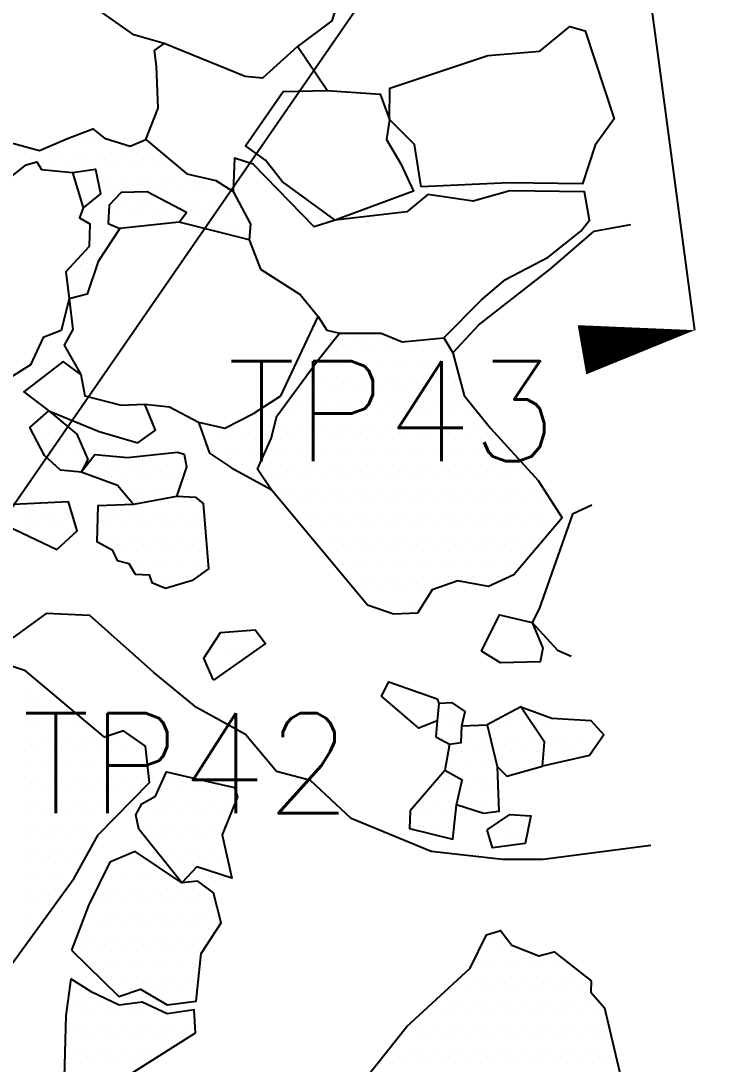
# Model space of a CAD drawing. Header units: metres. Extents: x -60 to 120, y -1911 to -1588.
# Drawn here: x 49 to 120, y -1745 to -1640.6 of the extents above; entities that cross this region are included whole.
import ezdxf
from ezdxf.enums import TextEntityAlignment as Align

# ---------------------------------------------------------------- set-up
doc = ezdxf.new("R2010")
doc.units = ezdxf.units.M
doc.header["$LTSCALE"] = 25
doc.header["$MEASUREMENT"] = 0
doc.layers.get('0').update_dxf_attribs({"linetype": 'CONTINUOUS'})
for name, color, linetype in [('BEFUND', 1, 'CONTINUOUS'), ('STEINE', 4, 'CONTINUOUS'), ('STEINESCHRAFF', 4, 'CONTINUOUS'), ('TPROFIL', 3, 'CONTINUOUS')]:
    doc.layers.add(name, color=color, linetype=linetype)
doc.styles.get("Standard").update_dxf_attribs({"font": 'txt.shx'})

# ---------------------------------------------------------------- blocks, each defined once
blk = doc.blocks.new('TPFEIL')
at = {"layer": 'TPROFIL'}
blk.add_lwpolyline([(-6.97, -9.1, 5, 0, 0), (0, 0, 0, 0, 0)], format="xyseb", dxfattribs=at)
blk = doc.blocks.new('*X5')
at = {"color": 0}
for p, q in [((96.25, -1732.5), (96.25, -1732.5)), ((97.5, -1732.5), (97.5, -1732.5)), ((95.625, -1733.75), (95.625, -1733.75)), ((96.875, -1733.75), (96.875, -1733.75)), ((98.125, -1733.75), (98.125, -1733.75)), ((99.375, -1733.75), (99.375, -1733.75)), ((95, -1735), (95, -1735)), ((96.25, -1735), (96.25, -1735)), ((97.5, -1735), (97.5, -1735)), ((98.75, -1735), (98.75, -1735)), ((100, -1735), (100, -1735)), ((101.25, -1735), (101.25, -1735)), ((102.5, -1735), (102.5, -1735)), ((103.75, -1735), (103.75, -1735)), ((93.125, -1736.25), (93.125, -1736.25)), ((94.375, -1736.25), (94.375, -1736.25)), ((95.625, -1736.25), (95.625, -1736.25)), ((96.875, -1736.25), (96.875, -1736.25)), ((98.125, -1736.25), (98.125, -1736.25)), ((99.375, -1736.25), (99.375, -1736.25)), ((100.625, -1736.25), (100.625, -1736.25)), ((101.875, -1736.25), (101.875, -1736.25)), ((103.125, -1736.25), (103.125, -1736.25)), ((104.375, -1736.25), (104.375, -1736.25)), ((92.5, -1737.5), (92.5, -1737.5)), ((93.75, -1737.5), (93.75, -1737.5)), ((95, -1737.5), (95, -1737.5)), ((96.25, -1737.5), (96.25, -1737.5)), ((97.5, -1737.5), (97.5, -1737.5)), ((98.75, -1737.5), (98.75, -1737.5)), ((100, -1737.5), (100, -1737.5)), ((101.25, -1737.5), (101.25, -1737.5)), ((102.5, -1737.5), (102.5, -1737.5)), ((103.75, -1737.5), (103.75, -1737.5)), ((105, -1737.5), (105, -1737.5)), ((90.625, -1738.75), (90.625, -1738.75)), ((91.875, -1738.75), (91.875, -1738.75)), ((93.125, -1738.75), (93.125, -1738.75)), ((94.375, -1738.75), (94.375, -1738.75)), ((95.625, -1738.75), (95.625, -1738.75)), ((96.875, -1738.75), (96.875, -1738.75)), ((98.125, -1738.75), (98.125, -1738.75)), ((99.375, -1738.75), (99.375, -1738.75)), ((100.625, -1738.75), (100.625, -1738.75)), ((101.875, -1738.75), (101.875, -1738.75)), ((103.125, -1738.75), (103.125, -1738.75)), ((104.375, -1738.75), (104.375, -1738.75)), ((105.625, -1738.75), (105.625, -1738.75)), ((90, -1740), (90, -1740)), ((91.25, -1740), (91.25, -1740)), ((92.5, -1740), (92.5, -1740)), ((93.75, -1740), (93.75, -1740)), ((95, -1740), (95, -1740)), ((96.25, -1740), (96.25, -1740)), ((97.5, -1740), (97.5, -1740)), ((98.75, -1740), (98.75, -1740)), ((100, -1740), (100, -1740)), ((101.25, -1740), (101.25, -1740)), ((102.5, -1740), (102.5, -1740)), ((103.75, -1740), (103.75, -1740)), ((105, -1740), (105, -1740)), ((106.25, -1740), (106.25, -1740)), ((107.5, -1740), (107.5, -1740)), ((88.125, -1741.25), (88.125, -1741.25)), ((89.375, -1741.25), (89.375, -1741.25)), ((90.625, -1741.25), (90.625, -1741.25)), ((91.875, -1741.25), (91.875, -1741.25)), ((93.125, -1741.25), (93.125, -1741.25)), ((94.375, -1741.25), (94.375, -1741.25)), ((95.625, -1741.25), (95.625, -1741.25)), ((96.875, -1741.25), (96.875, -1741.25)), ((98.125, -1741.25), (98.125, -1741.25)), ((99.375, -1741.25), (99.375, -1741.25)), ((100.625, -1741.25), (100.625, -1741.25)), ((101.875, -1741.25), (101.875, -1741.25)), ((103.125, -1741.25), (103.125, -1741.25)), ((104.375, -1741.25), (104.375, -1741.25)), ((105.625, -1741.25), (105.625, -1741.25)), ((106.875, -1741.25), (106.875, -1741.25)), ((87.5, -1742.5), (87.5, -1742.5)), ((88.75, -1742.5), (88.75, -1742.5)), ((90, -1742.5), (90, -1742.5)), ((91.25, -1742.5), (91.25, -1742.5)), ((92.5, -1742.5), (92.5, -1742.5)), ((93.75, -1742.5), (93.75, -1742.5)), ((95, -1742.5), (95, -1742.5)), ((96.25, -1742.5), (96.25, -1742.5)), ((97.5, -1742.5), (97.5, -1742.5)), ((98.75, -1742.5), (98.75, -1742.5)), ((100, -1742.5), (100, -1742.5)), ((101.25, -1742.5), (101.25, -1742.5)), ((102.5, -1742.5), (102.5, -1742.5)), ((103.75, -1742.5), (103.75, -1742.5)), ((105, -1742.5), (105, -1742.5)), ((106.25, -1742.5), (106.25, -1742.5)), ((107.5, -1742.5), (107.5, -1742.5)), ((86.875, -1743.75), (86.875, -1743.75)), ((88.125, -1743.75), (88.125, -1743.75)), ((89.375, -1743.75), (89.375, -1743.75)), ((90.625, -1743.75), (90.625, -1743.75)), ((91.875, -1743.75), (91.875, -1743.75)), ((93.125, -1743.75), (93.125, -1743.75)), ((94.375, -1743.75), (94.375, -1743.75)), ((95.625, -1743.75), (95.625, -1743.75)), ((96.875, -1743.75), (96.875, -1743.75)), ((98.125, -1743.75), (98.125, -1743.75)), ((99.375, -1743.75), (99.375, -1743.75)), ((100.625, -1743.75), (100.625, -1743.75)), ((101.875, -1743.75), (101.875, -1743.75)), ((103.125, -1743.75), (103.125, -1743.75)), ((104.375, -1743.75), (104.375, -1743.75)), ((105.625, -1743.75), (105.625, -1743.75)), ((106.875, -1743.75), (106.875, -1743.75)), ((108.125, -1743.75), (108.125, -1743.75)), ((85, -1745), (85, -1745)), ((86.25, -1745), (86.25, -1745)), ((87.5, -1745), (87.5, -1745)), ((88.75, -1745), (88.75, -1745)), ((90, -1745), (90, -1745)), ((91.25, -1745), (91.25, -1745)), ((92.5, -1745), (92.5, -1745)), ((93.75, -1745), (93.75, -1745)), ((95, -1745), (95, -1745)), ((96.25, -1745), (96.25, -1745)), ((97.5, -1745), (97.5, -1745)), ((98.75, -1745), (98.75, -1745)), ((100, -1745), (100, -1745)), ((101.25, -1745), (101.25, -1745)), ((102.5, -1745), (102.5, -1745)), ((103.75, -1745), (103.75, -1745)), ((105, -1745), (105, -1745)), ((106.25, -1745), (106.25, -1745)), ((107.5, -1745), (107.5, -1745)), ((108.75, -1745), (108.75, -1745))]:
    blk.add_line(p, q, dxfattribs=at)
blk = doc.blocks.new('*X6')
at = {"color": 0}
for p, q in [((53.75, -1652.5), (53.75, -1652.5)), ((55, -1652.5), (55, -1652.5)), ((56.25, -1652.5), (56.25, -1652.5)), ((57.5, -1652.5), (57.5, -1652.5)), ((49.375, -1653.75), (49.375, -1653.75)), ((50.625, -1653.75), (50.625, -1653.75)), ((51.875, -1653.75), (51.875, -1653.75)), ((53.125, -1653.75), (53.125, -1653.75)), ((54.375, -1653.75), (54.375, -1653.75)), ((55.625, -1653.75), (55.625, -1653.75)), ((56.875, -1653.75), (56.875, -1653.75)), ((58.125, -1653.75), (58.125, -1653.75)), ((59.375, -1653.75), (59.375, -1653.75)), ((60.625, -1653.75), (60.625, -1653.75)), ((61.875, -1653.75), (61.875, -1653.75)), ((51.25, -1655), (51.25, -1655)), ((52.5, -1655), (52.5, -1655)), ((53.75, -1655), (53.75, -1655)), ((55, -1655), (55, -1655)), ((56.25, -1655), (56.25, -1655)), ((57.5, -1655), (57.5, -1655)), ((58.75, -1655), (58.75, -1655)), ((60, -1655), (60, -1655)), ((61.25, -1655), (61.25, -1655)), ((62.5, -1655), (62.5, -1655)), ((63.75, -1655), (63.75, -1655)), ((54.375, -1656.25), (54.375, -1656.25)), ((55.625, -1656.25), (55.625, -1656.25)), ((56.875, -1656.25), (56.875, -1656.25)), ((58.125, -1656.25), (58.125, -1656.25)), ((59.375, -1656.25), (59.375, -1656.25)), ((60.625, -1656.25), (60.625, -1656.25)), ((61.875, -1656.25), (61.875, -1656.25)), ((63.125, -1656.25), (63.125, -1656.25)), ((64.375, -1656.25), (64.375, -1656.25)), ((65.625, -1656.25), (65.625, -1656.25)), ((66.875, -1656.25), (66.875, -1656.25)), ((55, -1657.5), (55, -1657.5)), ((56.25, -1657.5), (56.25, -1657.5)), ((57.5, -1657.5), (57.5, -1657.5)), ((58.75, -1657.5), (58.75, -1657.5)), ((60, -1657.5), (60, -1657.5)), ((61.25, -1657.5), (61.25, -1657.5)), ((62.5, -1657.5), (62.5, -1657.5)), ((63.75, -1657.5), (63.75, -1657.5)), ((65, -1657.5), (65, -1657.5)), ((66.25, -1657.5), (66.25, -1657.5)), ((67.5, -1657.5), (67.5, -1657.5)), ((68.75, -1657.5), (68.75, -1657.5)), ((55.625, -1658.75), (55.625, -1658.75)), ((56.875, -1658.75), (56.875, -1658.75)), ((58.125, -1658.75), (58.125, -1658.75)), ((59.375, -1658.75), (59.375, -1658.75)), ((60.625, -1658.75), (60.625, -1658.75)), ((61.875, -1658.75), (61.875, -1658.75)), ((63.125, -1658.75), (63.125, -1658.75)), ((64.375, -1658.75), (64.375, -1658.75)), ((65.625, -1658.75), (65.625, -1658.75)), ((66.875, -1658.75), (66.875, -1658.75)), ((68.125, -1658.75), (68.125, -1658.75)), ((69.375, -1658.75), (69.375, -1658.75)), ((70.625, -1658.75), (70.625, -1658.75)), ((56.25, -1660), (56.25, -1660)), ((57.5, -1660), (57.5, -1660)), ((58.75, -1660), (58.75, -1660)), ((60, -1660), (60, -1660)), ((61.25, -1660), (61.25, -1660)), ((62.5, -1660), (62.5, -1660)), ((63.75, -1660), (63.75, -1660)), ((65, -1660), (65, -1660)), ((66.25, -1660), (66.25, -1660)), ((67.5, -1660), (67.5, -1660)), ((68.75, -1660), (68.75, -1660)), ((70, -1660), (70, -1660)), ((71.25, -1660), (71.25, -1660)), ((56.875, -1661.25), (56.875, -1661.25)), ((58.125, -1661.25), (58.125, -1661.25)), ((59.375, -1661.25), (59.375, -1661.25)), ((66.875, -1661.25), (66.875, -1661.25)), ((68.125, -1661.25), (68.125, -1661.25)), ((69.375, -1661.25), (69.375, -1661.25)), ((70.625, -1661.25), (70.625, -1661.25)), ((71.875, -1661.25), (71.875, -1661.25)), ((56.25, -1662.5), (56.25, -1662.5)), ((57.5, -1662.5), (57.5, -1662.5)), ((55.625, -1663.75), (55.625, -1663.75)), ((56.875, -1663.75), (56.875, -1663.75)), ((55, -1665), (55, -1665)), ((56.25, -1665), (56.25, -1665)), ((54.375, -1666.25), (54.375, -1666.25)), ((55.625, -1666.25), (55.625, -1666.25)), ((55, -1667.5), (55, -1667.5)), ((79.375, -1671.25), (79.375, -1671.25)), ((78.75, -1672.5), (78.75, -1672.5)), ((80, -1672.5), (80, -1672.5)), ((81.25, -1672.5), (81.25, -1672.5)), ((82.5, -1672.5), (82.5, -1672.5)), ((83.75, -1672.5), (83.75, -1672.5)), ((85, -1672.5), (85, -1672.5)), ((86.25, -1672.5), (86.25, -1672.5)), ((90, -1672.5), (90, -1672.5)), ((91.25, -1672.5), (91.25, -1672.5)), ((78.125, -1673.75), (78.125, -1673.75)), ((79.375, -1673.75), (79.375, -1673.75)), ((80.625, -1673.75), (80.625, -1673.75)), ((81.875, -1673.75), (81.875, -1673.75)), ((83.125, -1673.75), (83.125, -1673.75)), ((84.375, -1673.75), (84.375, -1673.75)), ((85.625, -1673.75), (85.625, -1673.75)), ((86.875, -1673.75), (86.875, -1673.75)), ((88.125, -1673.75), (88.125, -1673.75)), ((89.375, -1673.75), (89.375, -1673.75)), ((90.625, -1673.75), (90.625, -1673.75)), ((91.875, -1673.75), (91.875, -1673.75)), ((77.5, -1675), (77.5, -1675)), ((78.75, -1675), (78.75, -1675)), ((80, -1675), (80, -1675)), ((81.25, -1675), (81.25, -1675)), ((82.5, -1675), (82.5, -1675)), ((83.75, -1675), (83.75, -1675)), ((85, -1675), (85, -1675)), ((86.25, -1675), (86.25, -1675)), ((87.5, -1675), (87.5, -1675)), ((88.75, -1675), (88.75, -1675)), ((90, -1675), (90, -1675)), ((91.25, -1675), (91.25, -1675)), ((92.5, -1675), (92.5, -1675)), ((76.875, -1676.25), (76.875, -1676.25)), ((78.125, -1676.25), (78.125, -1676.25)), ((79.375, -1676.25), (79.375, -1676.25)), ((80.625, -1676.25), (80.625, -1676.25)), ((81.875, -1676.25), (81.875, -1676.25)), ((83.125, -1676.25), (83.125, -1676.25)), ((84.375, -1676.25), (84.375, -1676.25)), ((85.625, -1676.25), (85.625, -1676.25)), ((86.875, -1676.25), (86.875, -1676.25)), ((88.125, -1676.25), (88.125, -1676.25)), ((89.375, -1676.25), (89.375, -1676.25)), ((90.625, -1676.25), (90.625, -1676.25)), ((91.875, -1676.25), (91.875, -1676.25)), ((76.25, -1677.5), (76.25, -1677.5)), ((77.5, -1677.5), (77.5, -1677.5)), ((78.75, -1677.5), (78.75, -1677.5)), ((80, -1677.5), (80, -1677.5)), ((81.25, -1677.5), (81.25, -1677.5)), ((82.5, -1677.5), (82.5, -1677.5)), ((83.75, -1677.5), (83.75, -1677.5)), ((85, -1677.5), (85, -1677.5)), ((86.25, -1677.5), (86.25, -1677.5)), ((87.5, -1677.5), (87.5, -1677.5)), ((88.75, -1677.5), (88.75, -1677.5)), ((90, -1677.5), (90, -1677.5)), ((91.25, -1677.5), (91.25, -1677.5)), ((92.5, -1677.5), (92.5, -1677.5)), ((74.375, -1678.75), (74.375, -1678.75)), ((75.625, -1678.75), (75.625, -1678.75)), ((76.875, -1678.75), (76.875, -1678.75)), ((78.125, -1678.75), (78.125, -1678.75)), ((79.375, -1678.75), (79.375, -1678.75)), ((80.625, -1678.75), (80.625, -1678.75)), ((81.875, -1678.75), (81.875, -1678.75)), ((83.125, -1678.75), (83.125, -1678.75)), ((84.375, -1678.75), (84.375, -1678.75)), ((85.625, -1678.75), (85.625, -1678.75)), ((86.875, -1678.75), (86.875, -1678.75)), ((88.125, -1678.75), (88.125, -1678.75)), ((89.375, -1678.75), (89.375, -1678.75)), ((90.625, -1678.75), (90.625, -1678.75)), ((91.875, -1678.75), (91.875, -1678.75)), ((93.125, -1678.75), (93.125, -1678.75)), ((72.5, -1680), (72.5, -1680)), ((73.75, -1680), (73.75, -1680)), ((75, -1680), (75, -1680)), ((76.25, -1680), (76.25, -1680)), ((77.5, -1680), (77.5, -1680)), ((78.75, -1680), (78.75, -1680)), ((80, -1680), (80, -1680)), ((81.25, -1680), (81.25, -1680)), ((82.5, -1680), (82.5, -1680)), ((83.75, -1680), (83.75, -1680)), ((85, -1680), (85, -1680)), ((86.25, -1680), (86.25, -1680)), ((87.5, -1680), (87.5, -1680)), ((88.75, -1680), (88.75, -1680)), ((90, -1680), (90, -1680)), ((91.25, -1680), (91.25, -1680)), ((92.5, -1680), (92.5, -1680)), ((93.75, -1680), (93.75, -1680)), ((50.625, -1681.25), (50.625, -1681.25)), ((51.875, -1681.25), (51.875, -1681.25)), ((53.125, -1681.25), (53.125, -1681.25)), ((68.125, -1681.25), (68.125, -1681.25)), ((70.625, -1681.25), (70.625, -1681.25)), ((71.875, -1681.25), (71.875, -1681.25)), ((73.125, -1681.25), (73.125, -1681.25)), ((74.375, -1681.25), (74.375, -1681.25)), ((75.625, -1681.25), (75.625, -1681.25)), ((76.875, -1681.25), (76.875, -1681.25)), ((78.125, -1681.25), (78.125, -1681.25)), ((79.375, -1681.25), (79.375, -1681.25)), ((80.625, -1681.25), (80.625, -1681.25)), ((81.875, -1681.25), (81.875, -1681.25)), ((83.125, -1681.25), (83.125, -1681.25)), ((84.375, -1681.25), (84.375, -1681.25)), ((85.625, -1681.25), (85.625, -1681.25)), ((86.875, -1681.25), (86.875, -1681.25)), ((88.125, -1681.25), (88.125, -1681.25)), ((89.375, -1681.25), (89.375, -1681.25)), ((90.625, -1681.25), (90.625, -1681.25)), ((91.875, -1681.25), (91.875, -1681.25)), ((93.125, -1681.25), (93.125, -1681.25)), ((94.375, -1681.25), (94.375, -1681.25)), ((95.625, -1681.25), (95.625, -1681.25)), ((51.25, -1682.5), (51.25, -1682.5)), ((52.5, -1682.5), (52.5, -1682.5)), ((53.75, -1682.5), (53.75, -1682.5)), ((67.5, -1682.5), (67.5, -1682.5)), ((68.75, -1682.5), (68.75, -1682.5)), ((70, -1682.5), (70, -1682.5)), ((71.25, -1682.5), (71.25, -1682.5)), ((72.5, -1682.5), (72.5, -1682.5)), ((73.75, -1682.5), (73.75, -1682.5)), ((75, -1682.5), (75, -1682.5)), ((76.25, -1682.5), (76.25, -1682.5)), ((77.5, -1682.5), (77.5, -1682.5)), ((78.75, -1682.5), (78.75, -1682.5)), ((80, -1682.5), (80, -1682.5)), ((81.25, -1682.5), (81.25, -1682.5)), ((82.5, -1682.5), (82.5, -1682.5)), ((83.75, -1682.5), (83.75, -1682.5)), ((85, -1682.5), (85, -1682.5)), ((86.25, -1682.5), (86.25, -1682.5)), ((87.5, -1682.5), (87.5, -1682.5)), ((88.75, -1682.5), (88.75, -1682.5)), ((90, -1682.5), (90, -1682.5)), ((91.25, -1682.5), (91.25, -1682.5)), ((92.5, -1682.5), (92.5, -1682.5)), ((93.75, -1682.5), (93.75, -1682.5)), ((95, -1682.5), (95, -1682.5)), ((96.25, -1682.5), (96.25, -1682.5)), ((51.875, -1683.75), (51.875, -1683.75)), ((53.125, -1683.75), (53.125, -1683.75)), ((54.375, -1683.75), (54.375, -1683.75)), ((68.125, -1683.75), (68.125, -1683.75)), ((69.375, -1683.75), (69.375, -1683.75)), ((70.625, -1683.75), (70.625, -1683.75)), ((71.875, -1683.75), (71.875, -1683.75)), ((73.125, -1683.75), (73.125, -1683.75)), ((74.375, -1683.75), (74.375, -1683.75)), ((75.625, -1683.75), (75.625, -1683.75)), ((76.875, -1683.75), (76.875, -1683.75)), ((78.125, -1683.75), (78.125, -1683.75)), ((79.375, -1683.75), (79.375, -1683.75)), ((80.625, -1683.75), (80.625, -1683.75)), ((81.875, -1683.75), (81.875, -1683.75)), ((83.125, -1683.75), (83.125, -1683.75)), ((84.375, -1683.75), (84.375, -1683.75)), ((85.625, -1683.75), (85.625, -1683.75)), ((86.875, -1683.75), (86.875, -1683.75)), ((88.125, -1683.75), (88.125, -1683.75)), ((89.375, -1683.75), (89.375, -1683.75)), ((90.625, -1683.75), (90.625, -1683.75)), ((91.875, -1683.75), (91.875, -1683.75)), ((93.125, -1683.75), (93.125, -1683.75)), ((94.375, -1683.75), (94.375, -1683.75)), ((95.625, -1683.75), (95.625, -1683.75)), ((96.875, -1683.75), (96.875, -1683.75)), ((98.125, -1683.75), (98.125, -1683.75)), ((52.5, -1685), (52.5, -1685)), ((53.75, -1685), (53.75, -1685)), ((55, -1685), (55, -1685)), ((56.25, -1685), (56.25, -1685)), ((57.5, -1685), (57.5, -1685)), ((58.75, -1685), (58.75, -1685)), ((60, -1685), (60, -1685)), ((61.25, -1685), (61.25, -1685)), ((62.5, -1685), (62.5, -1685)), ((63.75, -1685), (63.75, -1685)), ((65, -1685), (65, -1685)), ((70, -1685), (70, -1685)), ((71.25, -1685), (71.25, -1685)), ((72.5, -1685), (72.5, -1685)), ((73.75, -1685), (73.75, -1685)), ((75, -1685), (75, -1685)), ((76.25, -1685), (76.25, -1685)), ((77.5, -1685), (77.5, -1685)), ((78.75, -1685), (78.75, -1685)), ((80, -1685), (80, -1685)), ((81.25, -1685), (81.25, -1685)), ((82.5, -1685), (82.5, -1685)), ((83.75, -1685), (83.75, -1685)), ((85, -1685), (85, -1685)), ((86.25, -1685), (86.25, -1685)), ((87.5, -1685), (87.5, -1685)), ((88.75, -1685), (88.75, -1685)), ((90, -1685), (90, -1685)), ((91.25, -1685), (91.25, -1685)), ((92.5, -1685), (92.5, -1685)), ((93.75, -1685), (93.75, -1685)), ((95, -1685), (95, -1685)), ((96.25, -1685), (96.25, -1685)), ((97.5, -1685), (97.5, -1685)), ((98.75, -1685), (98.75, -1685)), ((56.875, -1686.25), (56.875, -1686.25)), ((58.125, -1686.25), (58.125, -1686.25)), ((59.375, -1686.25), (59.375, -1686.25)), ((60.625, -1686.25), (60.625, -1686.25)), ((61.875, -1686.25), (61.875, -1686.25)), ((63.125, -1686.25), (63.125, -1686.25)), ((64.375, -1686.25), (64.375, -1686.25)), ((71.875, -1686.25), (71.875, -1686.25)), ((73.125, -1686.25), (73.125, -1686.25)), ((74.375, -1686.25), (74.375, -1686.25)), ((75.625, -1686.25), (75.625, -1686.25)), ((76.875, -1686.25), (76.875, -1686.25)), ((78.125, -1686.25), (78.125, -1686.25)), ((79.375, -1686.25), (79.375, -1686.25)), ((80.625, -1686.25), (80.625, -1686.25)), ((81.875, -1686.25), (81.875, -1686.25)), ((83.125, -1686.25), (83.125, -1686.25)), ((84.375, -1686.25), (84.375, -1686.25)), ((85.625, -1686.25), (85.625, -1686.25)), ((86.875, -1686.25), (86.875, -1686.25)), ((88.125, -1686.25), (88.125, -1686.25)), ((89.375, -1686.25), (89.375, -1686.25)), ((90.625, -1686.25), (90.625, -1686.25)), ((91.875, -1686.25), (91.875, -1686.25)), ((93.125, -1686.25), (93.125, -1686.25)), ((94.375, -1686.25), (94.375, -1686.25)), ((95.625, -1686.25), (95.625, -1686.25)), ((96.875, -1686.25), (96.875, -1686.25)), ((98.125, -1686.25), (98.125, -1686.25)), ((99.375, -1686.25), (99.375, -1686.25)), ((60, -1687.5), (60, -1687.5)), ((61.25, -1687.5), (61.25, -1687.5)), ((62.5, -1687.5), (62.5, -1687.5)), ((63.75, -1687.5), (63.75, -1687.5)), ((75, -1687.5), (75, -1687.5)), ((76.25, -1687.5), (76.25, -1687.5)), ((77.5, -1687.5), (77.5, -1687.5)), ((78.75, -1687.5), (78.75, -1687.5)), ((80, -1687.5), (80, -1687.5)), ((81.25, -1687.5), (81.25, -1687.5)), ((82.5, -1687.5), (82.5, -1687.5)), ((83.75, -1687.5), (83.75, -1687.5)), ((85, -1687.5), (85, -1687.5)), ((86.25, -1687.5), (86.25, -1687.5)), ((87.5, -1687.5), (87.5, -1687.5)), ((88.75, -1687.5), (88.75, -1687.5)), ((90, -1687.5), (90, -1687.5)), ((91.25, -1687.5), (91.25, -1687.5)), ((92.5, -1687.5), (92.5, -1687.5)), ((93.75, -1687.5), (93.75, -1687.5)), ((95, -1687.5), (95, -1687.5)), ((96.25, -1687.5), (96.25, -1687.5)), ((97.5, -1687.5), (97.5, -1687.5)), ((98.75, -1687.5), (98.75, -1687.5)), ((100, -1687.5), (100, -1687.5)), ((101.25, -1687.5), (101.25, -1687.5)), ((60.625, -1688.75), (60.625, -1688.75)), ((61.875, -1688.75), (61.875, -1688.75)), ((63.125, -1688.75), (63.125, -1688.75)), ((64.375, -1688.75), (64.375, -1688.75)), ((65.625, -1688.75), (65.625, -1688.75)), ((66.875, -1688.75), (66.875, -1688.75)), ((75.625, -1688.75), (75.625, -1688.75)), ((76.875, -1688.75), (76.875, -1688.75)), ((78.125, -1688.75), (78.125, -1688.75)), ((79.375, -1688.75), (79.375, -1688.75)), ((80.625, -1688.75), (80.625, -1688.75)), ((81.875, -1688.75), (81.875, -1688.75)), ((83.125, -1688.75), (83.125, -1688.75)), ((84.375, -1688.75), (84.375, -1688.75)), ((85.625, -1688.75), (85.625, -1688.75)), ((86.875, -1688.75), (86.875, -1688.75)), ((88.125, -1688.75), (88.125, -1688.75)), ((89.375, -1688.75), (89.375, -1688.75)), ((90.625, -1688.75), (90.625, -1688.75)), ((91.875, -1688.75), (91.875, -1688.75)), ((93.125, -1688.75), (93.125, -1688.75)), ((94.375, -1688.75), (94.375, -1688.75)), ((95.625, -1688.75), (95.625, -1688.75)), ((96.875, -1688.75), (96.875, -1688.75)), ((98.125, -1688.75), (98.125, -1688.75)), ((99.375, -1688.75), (99.375, -1688.75)), ((100.625, -1688.75), (100.625, -1688.75)), ((101.875, -1688.75), (101.875, -1688.75)), ((50, -1690), (50, -1690)), ((51.25, -1690), (51.25, -1690)), ((52.5, -1690), (52.5, -1690)), ((53.75, -1690), (53.75, -1690)), ((57.5, -1690), (57.5, -1690)), ((58.75, -1690), (58.75, -1690)), ((60, -1690), (60, -1690)), ((61.25, -1690), (61.25, -1690)), ((62.5, -1690), (62.5, -1690)), ((63.75, -1690), (63.75, -1690)), ((65, -1690), (65, -1690)), ((66.25, -1690), (66.25, -1690)), ((76.25, -1690), (76.25, -1690)), ((77.5, -1690), (77.5, -1690)), ((78.75, -1690), (78.75, -1690)), ((80, -1690), (80, -1690)), ((81.25, -1690), (81.25, -1690)), ((82.5, -1690), (82.5, -1690)), ((83.75, -1690), (83.75, -1690)), ((85, -1690), (85, -1690)), ((86.25, -1690), (86.25, -1690)), ((87.5, -1690), (87.5, -1690)), ((88.75, -1690), (88.75, -1690)), ((90, -1690), (90, -1690)), ((91.25, -1690), (91.25, -1690)), ((92.5, -1690), (92.5, -1690)), ((93.75, -1690), (93.75, -1690)), ((95, -1690), (95, -1690)), ((96.25, -1690), (96.25, -1690)), ((97.5, -1690), (97.5, -1690)), ((98.75, -1690), (98.75, -1690)), ((100, -1690), (100, -1690)), ((101.25, -1690), (101.25, -1690)), ((102.5, -1690), (102.5, -1690)), ((49.375, -1691.25), (49.375, -1691.25)), ((50.625, -1691.25), (50.625, -1691.25)), ((51.875, -1691.25), (51.875, -1691.25)), ((53.125, -1691.25), (53.125, -1691.25)), ((54.375, -1691.25), (54.375, -1691.25)), ((56.875, -1691.25), (56.875, -1691.25)), ((58.125, -1691.25), (58.125, -1691.25)), ((59.375, -1691.25), (59.375, -1691.25)), ((60.625, -1691.25), (60.625, -1691.25)), ((61.875, -1691.25), (61.875, -1691.25)), ((63.125, -1691.25), (63.125, -1691.25)), ((64.375, -1691.25), (64.375, -1691.25)), ((65.625, -1691.25), (65.625, -1691.25)), ((66.875, -1691.25), (66.875, -1691.25)), ((78.125, -1691.25), (78.125, -1691.25)), ((79.375, -1691.25), (79.375, -1691.25)), ((80.625, -1691.25), (80.625, -1691.25)), ((81.875, -1691.25), (81.875, -1691.25)), ((83.125, -1691.25), (83.125, -1691.25)), ((84.375, -1691.25), (84.375, -1691.25)), ((85.625, -1691.25), (85.625, -1691.25)), ((86.875, -1691.25), (86.875, -1691.25)), ((88.125, -1691.25), (88.125, -1691.25)), ((89.375, -1691.25), (89.375, -1691.25)), ((90.625, -1691.25), (90.625, -1691.25)), ((91.875, -1691.25), (91.875, -1691.25)), ((93.125, -1691.25), (93.125, -1691.25)), ((94.375, -1691.25), (94.375, -1691.25)), ((95.625, -1691.25), (95.625, -1691.25)), ((96.875, -1691.25), (96.875, -1691.25)), ((98.125, -1691.25), (98.125, -1691.25)), ((99.375, -1691.25), (99.375, -1691.25)), ((100.625, -1691.25), (100.625, -1691.25)), ((101.875, -1691.25), (101.875, -1691.25)), ((51.25, -1692.5), (51.25, -1692.5)), ((52.5, -1692.5), (52.5, -1692.5)), ((53.75, -1692.5), (53.75, -1692.5)), ((57.5, -1692.5), (57.5, -1692.5)), ((58.75, -1692.5), (58.75, -1692.5)), ((60, -1692.5), (60, -1692.5)), ((61.25, -1692.5), (61.25, -1692.5)), ((62.5, -1692.5), (62.5, -1692.5)), ((63.75, -1692.5), (63.75, -1692.5)), ((65, -1692.5), (65, -1692.5)), ((66.25, -1692.5), (66.25, -1692.5)), ((67.5, -1692.5), (67.5, -1692.5)), ((78.75, -1692.5), (78.75, -1692.5)), ((80, -1692.5), (80, -1692.5)), ((81.25, -1692.5), (81.25, -1692.5)), ((82.5, -1692.5), (82.5, -1692.5)), ((83.75, -1692.5), (83.75, -1692.5)), ((85, -1692.5), (85, -1692.5)), ((86.25, -1692.5), (86.25, -1692.5)), ((87.5, -1692.5), (87.5, -1692.5)), ((88.75, -1692.5), (88.75, -1692.5)), ((90, -1692.5), (90, -1692.5)), ((91.25, -1692.5), (91.25, -1692.5)), ((92.5, -1692.5), (92.5, -1692.5)), ((93.75, -1692.5), (93.75, -1692.5)), ((95, -1692.5), (95, -1692.5)), ((96.25, -1692.5), (96.25, -1692.5)), ((97.5, -1692.5), (97.5, -1692.5)), ((98.75, -1692.5), (98.75, -1692.5)), ((100, -1692.5), (100, -1692.5)), ((101.25, -1692.5), (101.25, -1692.5)), ((59.375, -1693.75), (59.375, -1693.75)), ((60.625, -1693.75), (60.625, -1693.75)), ((61.875, -1693.75), (61.875, -1693.75)), ((63.125, -1693.75), (63.125, -1693.75)), ((64.375, -1693.75), (64.375, -1693.75)), ((65.625, -1693.75), (65.625, -1693.75)), ((66.875, -1693.75), (66.875, -1693.75)), ((79.375, -1693.75), (79.375, -1693.75)), ((80.625, -1693.75), (80.625, -1693.75)), ((81.875, -1693.75), (81.875, -1693.75)), ((83.125, -1693.75), (83.125, -1693.75)), ((84.375, -1693.75), (84.375, -1693.75)), ((85.625, -1693.75), (85.625, -1693.75)), ((86.875, -1693.75), (86.875, -1693.75)), ((88.125, -1693.75), (88.125, -1693.75)), ((89.375, -1693.75), (89.375, -1693.75)), ((90.625, -1693.75), (90.625, -1693.75)), ((91.875, -1693.75), (91.875, -1693.75)), ((93.125, -1693.75), (93.125, -1693.75)), ((94.375, -1693.75), (94.375, -1693.75)), ((95.625, -1693.75), (95.625, -1693.75)), ((96.875, -1693.75), (96.875, -1693.75)), ((98.125, -1693.75), (98.125, -1693.75)), ((99.375, -1693.75), (99.375, -1693.75)), ((60, -1695), (60, -1695)), ((61.25, -1695), (61.25, -1695)), ((62.5, -1695), (62.5, -1695)), ((63.75, -1695), (63.75, -1695)), ((65, -1695), (65, -1695)), ((66.25, -1695), (66.25, -1695)), ((67.5, -1695), (67.5, -1695)), ((81.25, -1695), (81.25, -1695)), ((82.5, -1695), (82.5, -1695)), ((83.75, -1695), (83.75, -1695)), ((85, -1695), (85, -1695)), ((86.25, -1695), (86.25, -1695)), ((87.5, -1695), (87.5, -1695)), ((88.75, -1695), (88.75, -1695)), ((90, -1695), (90, -1695)), ((91.25, -1695), (91.25, -1695)), ((92.5, -1695), (92.5, -1695)), ((93.75, -1695), (93.75, -1695)), ((95, -1695), (95, -1695)), ((96.25, -1695), (96.25, -1695)), ((97.5, -1695), (97.5, -1695)), ((98.75, -1695), (98.75, -1695)), ((63.125, -1696.25), (63.125, -1696.25)), ((64.375, -1696.25), (64.375, -1696.25)), ((65.625, -1696.25), (65.625, -1696.25)), ((81.875, -1696.25), (81.875, -1696.25)), ((83.125, -1696.25), (83.125, -1696.25)), ((84.375, -1696.25), (84.375, -1696.25)), ((85.625, -1696.25), (85.625, -1696.25)), ((86.875, -1696.25), (86.875, -1696.25)), ((88.125, -1696.25), (88.125, -1696.25)), ((89.375, -1696.25), (89.375, -1696.25)), ((90.625, -1696.25), (90.625, -1696.25)), ((91.875, -1696.25), (91.875, -1696.25)), ((93.125, -1696.25), (93.125, -1696.25)), ((94.375, -1696.25), (94.375, -1696.25)), ((95.625, -1696.25), (95.625, -1696.25)), ((96.875, -1696.25), (96.875, -1696.25)), ((82.5, -1697.5), (82.5, -1697.5)), ((83.75, -1697.5), (83.75, -1697.5)), ((85, -1697.5), (85, -1697.5)), ((86.25, -1697.5), (86.25, -1697.5)), ((87.5, -1697.5), (87.5, -1697.5)), ((88.75, -1697.5), (88.75, -1697.5)), ((90, -1697.5), (90, -1697.5)), ((84.375, -1698.75), (84.375, -1698.75)), ((85.625, -1698.75), (85.625, -1698.75)), ((86.875, -1698.75), (86.875, -1698.75)), ((88.125, -1698.75), (88.125, -1698.75)), ((89.375, -1698.75), (89.375, -1698.75)), ((68.75, -1702.5), (68.75, -1702.5)), ((70, -1702.5), (70, -1702.5)), ((71.25, -1702.5), (71.25, -1702.5)), ((72.5, -1702.5), (72.5, -1702.5)), ((68.125, -1703.75), (68.125, -1703.75)), ((69.375, -1703.75), (69.375, -1703.75)), ((70.625, -1703.75), (70.625, -1703.75)), ((71.875, -1703.75), (71.875, -1703.75)), ((68.75, -1705), (68.75, -1705)), ((70, -1705), (70, -1705)), ((49.375, -1706.25), (49.375, -1706.25)), ((50, -1707.5), (50, -1707.5)), ((51.25, -1707.5), (51.25, -1707.5)), ((49.375, -1708.75), (49.375, -1708.75)), ((50.625, -1708.75), (50.625, -1708.75)), ((51.875, -1708.75), (51.875, -1708.75)), ((53.125, -1708.75), (53.125, -1708.75)), ((50, -1710), (50, -1710)), ((51.25, -1710), (51.25, -1710)), ((52.5, -1710), (52.5, -1710)), ((53.75, -1710), (53.75, -1710)), ((91.25, -1710), (91.25, -1710)), ((92.5, -1710), (92.5, -1710)), ((98.75, -1710), (98.75, -1710)), ((100, -1710), (100, -1710)), ((49.375, -1711.25), (49.375, -1711.25)), ((50.625, -1711.25), (50.625, -1711.25)), ((51.875, -1711.25), (51.875, -1711.25)), ((53.125, -1711.25), (53.125, -1711.25)), ((54.375, -1711.25), (54.375, -1711.25)), ((55.625, -1711.25), (55.625, -1711.25)), ((91.875, -1711.25), (91.875, -1711.25)), ((93.125, -1711.25), (93.125, -1711.25)), ((94.375, -1711.25), (94.375, -1711.25)), ((95.625, -1711.25), (95.625, -1711.25)), ((96.875, -1711.25), (96.875, -1711.25)), ((98.125, -1711.25), (98.125, -1711.25)), ((99.375, -1711.25), (99.375, -1711.25)), ((100.625, -1711.25), (100.625, -1711.25)), ((101.875, -1711.25), (101.875, -1711.25)), ((103.125, -1711.25), (103.125, -1711.25)), ((104.375, -1711.25), (104.375, -1711.25)), ((105.625, -1711.25), (105.625, -1711.25)), ((50, -1712.5), (50, -1712.5)), ((51.25, -1712.5), (51.25, -1712.5)), ((52.5, -1712.5), (52.5, -1712.5)), ((53.75, -1712.5), (53.75, -1712.5)), ((55, -1712.5), (55, -1712.5)), ((56.25, -1712.5), (56.25, -1712.5)), ((57.5, -1712.5), (57.5, -1712.5)), ((58.75, -1712.5), (58.75, -1712.5)), ((60, -1712.5), (60, -1712.5)), ((91.25, -1712.5), (91.25, -1712.5)), ((92.5, -1712.5), (92.5, -1712.5)), ((93.75, -1712.5), (93.75, -1712.5)), ((95, -1712.5), (95, -1712.5)), ((96.25, -1712.5), (96.25, -1712.5)), ((97.5, -1712.5), (97.5, -1712.5)), ((98.75, -1712.5), (98.75, -1712.5)), ((100, -1712.5), (100, -1712.5)), ((101.25, -1712.5), (101.25, -1712.5)), ((102.5, -1712.5), (102.5, -1712.5)), ((103.75, -1712.5), (103.75, -1712.5)), ((105, -1712.5), (105, -1712.5)), ((106.25, -1712.5), (106.25, -1712.5)), ((49.375, -1713.75), (49.375, -1713.75)), ((50.625, -1713.75), (50.625, -1713.75)), ((51.875, -1713.75), (51.875, -1713.75)), ((53.125, -1713.75), (53.125, -1713.75)), ((54.375, -1713.75), (54.375, -1713.75)), ((55.625, -1713.75), (55.625, -1713.75)), ((56.875, -1713.75), (56.875, -1713.75)), ((58.125, -1713.75), (58.125, -1713.75)), ((59.375, -1713.75), (59.375, -1713.75)), ((60.625, -1713.75), (60.625, -1713.75)), ((91.875, -1713.75), (91.875, -1713.75)), ((93.125, -1713.75), (93.125, -1713.75)), ((94.375, -1713.75), (94.375, -1713.75)), ((95.625, -1713.75), (95.625, -1713.75)), ((96.875, -1713.75), (96.875, -1713.75)), ((98.125, -1713.75), (98.125, -1713.75)), ((99.375, -1713.75), (99.375, -1713.75)), ((100.625, -1713.75), (100.625, -1713.75)), ((101.875, -1713.75), (101.875, -1713.75)), ((103.125, -1713.75), (103.125, -1713.75)), ((104.375, -1713.75), (104.375, -1713.75)), ((105.625, -1713.75), (105.625, -1713.75)), ((50, -1715), (50, -1715)), ((51.25, -1715), (51.25, -1715)), ((52.5, -1715), (52.5, -1715)), ((53.75, -1715), (53.75, -1715)), ((55, -1715), (55, -1715)), ((56.25, -1715), (56.25, -1715)), ((57.5, -1715), (57.5, -1715)), ((58.75, -1715), (58.75, -1715)), ((60, -1715), (60, -1715)), ((61.25, -1715), (61.25, -1715)), ((92.5, -1715), (92.5, -1715)), ((93.75, -1715), (93.75, -1715)), ((95, -1715), (95, -1715)), ((96.25, -1715), (96.25, -1715)), ((97.5, -1715), (97.5, -1715)), ((98.75, -1715), (98.75, -1715)), ((100, -1715), (100, -1715)), ((101.25, -1715), (101.25, -1715)), ((49.375, -1716.25), (49.375, -1716.25)), ((50.625, -1716.25), (50.625, -1716.25)), ((51.875, -1716.25), (51.875, -1716.25)), ((53.125, -1716.25), (53.125, -1716.25)), ((54.375, -1716.25), (54.375, -1716.25)), ((55.625, -1716.25), (55.625, -1716.25)), ((56.875, -1716.25), (56.875, -1716.25)), ((58.125, -1716.25), (58.125, -1716.25)), ((59.375, -1716.25), (59.375, -1716.25)), ((60.625, -1716.25), (60.625, -1716.25)), ((64.375, -1716.25), (64.375, -1716.25)), ((65.625, -1716.25), (65.625, -1716.25)), ((91.875, -1716.25), (91.875, -1716.25)), ((93.125, -1716.25), (93.125, -1716.25)), ((94.375, -1716.25), (94.375, -1716.25)), ((95.625, -1716.25), (95.625, -1716.25)), ((50, -1717.5), (50, -1717.5)), ((51.25, -1717.5), (51.25, -1717.5)), ((52.5, -1717.5), (52.5, -1717.5)), ((53.75, -1717.5), (53.75, -1717.5)), ((55, -1717.5), (55, -1717.5)), ((56.25, -1717.5), (56.25, -1717.5)), ((57.5, -1717.5), (57.5, -1717.5)), ((58.75, -1717.5), (58.75, -1717.5)), ((60, -1717.5), (60, -1717.5)), ((61.25, -1717.5), (61.25, -1717.5)), ((63.75, -1717.5), (63.75, -1717.5)), ((65, -1717.5), (65, -1717.5)), ((66.25, -1717.5), (66.25, -1717.5)), ((67.5, -1717.5), (67.5, -1717.5)), ((68.75, -1717.5), (68.75, -1717.5)), ((70, -1717.5), (70, -1717.5)), ((90, -1717.5), (90, -1717.5)), ((91.25, -1717.5), (91.25, -1717.5)), ((92.5, -1717.5), (92.5, -1717.5)), ((93.75, -1717.5), (93.75, -1717.5)), ((95, -1717.5), (95, -1717.5)), ((96.25, -1717.5), (96.25, -1717.5)), ((49.375, -1718.75), (49.375, -1718.75)), ((50.625, -1718.75), (50.625, -1718.75)), ((51.875, -1718.75), (51.875, -1718.75)), ((53.125, -1718.75), (53.125, -1718.75)), ((54.375, -1718.75), (54.375, -1718.75)), ((55.625, -1718.75), (55.625, -1718.75)), ((56.875, -1718.75), (56.875, -1718.75)), ((58.125, -1718.75), (58.125, -1718.75)), ((59.375, -1718.75), (59.375, -1718.75)), ((61.875, -1718.75), (61.875, -1718.75)), ((63.125, -1718.75), (63.125, -1718.75)), ((64.375, -1718.75), (64.375, -1718.75)), ((65.625, -1718.75), (65.625, -1718.75)), ((66.875, -1718.75), (66.875, -1718.75)), ((68.125, -1718.75), (68.125, -1718.75)), ((69.375, -1718.75), (69.375, -1718.75)), ((89.375, -1718.75), (89.375, -1718.75)), ((90.625, -1718.75), (90.625, -1718.75)), ((91.875, -1718.75), (91.875, -1718.75)), ((93.125, -1718.75), (93.125, -1718.75)), ((94.375, -1718.75), (94.375, -1718.75)), ((95.625, -1718.75), (95.625, -1718.75)), ((50, -1720), (50, -1720)), ((51.25, -1720), (51.25, -1720)), ((52.5, -1720), (52.5, -1720)), ((53.75, -1720), (53.75, -1720)), ((55, -1720), (55, -1720)), ((56.25, -1720), (56.25, -1720)), ((57.5, -1720), (57.5, -1720)), ((58.75, -1720), (58.75, -1720)), ((61.25, -1720), (61.25, -1720)), ((62.5, -1720), (62.5, -1720)), ((63.75, -1720), (63.75, -1720)), ((65, -1720), (65, -1720)), ((66.25, -1720), (66.25, -1720)), ((67.5, -1720), (67.5, -1720)), ((68.75, -1720), (68.75, -1720)), ((70, -1720), (70, -1720)), ((88.75, -1720), (88.75, -1720)), ((90, -1720), (90, -1720)), ((91.25, -1720), (91.25, -1720)), ((92.5, -1720), (92.5, -1720)), ((49.375, -1721.25), (49.375, -1721.25)), ((50.625, -1721.25), (50.625, -1721.25)), ((51.875, -1721.25), (51.875, -1721.25)), ((53.125, -1721.25), (53.125, -1721.25)), ((54.375, -1721.25), (54.375, -1721.25)), ((55.625, -1721.25), (55.625, -1721.25)), ((56.875, -1721.25), (56.875, -1721.25)), ((61.875, -1721.25), (61.875, -1721.25)), ((63.125, -1721.25), (63.125, -1721.25)), ((64.375, -1721.25), (64.375, -1721.25)), ((65.625, -1721.25), (65.625, -1721.25)), ((66.875, -1721.25), (66.875, -1721.25)), ((68.125, -1721.25), (68.125, -1721.25)), ((69.375, -1721.25), (69.375, -1721.25)), ((88.125, -1721.25), (88.125, -1721.25)), ((89.375, -1721.25), (89.375, -1721.25)), ((90.625, -1721.25), (90.625, -1721.25)), ((91.875, -1721.25), (91.875, -1721.25)), ((96.875, -1721.25), (96.875, -1721.25)), ((98.125, -1721.25), (98.125, -1721.25)), ((99.375, -1721.25), (99.375, -1721.25)), ((50, -1722.5), (50, -1722.5)), ((51.25, -1722.5), (51.25, -1722.5)), ((52.5, -1722.5), (52.5, -1722.5)), ((53.75, -1722.5), (53.75, -1722.5)), ((55, -1722.5), (55, -1722.5)), ((56.25, -1722.5), (56.25, -1722.5)), ((62.5, -1722.5), (62.5, -1722.5)), ((63.75, -1722.5), (63.75, -1722.5)), ((65, -1722.5), (65, -1722.5)), ((66.25, -1722.5), (66.25, -1722.5)), ((67.5, -1722.5), (67.5, -1722.5)), ((68.75, -1722.5), (68.75, -1722.5)), ((96.25, -1722.5), (96.25, -1722.5)), ((97.5, -1722.5), (97.5, -1722.5)), ((98.75, -1722.5), (98.75, -1722.5)), ((49.375, -1723.75), (49.375, -1723.75)), ((50.625, -1723.75), (50.625, -1723.75)), ((51.875, -1723.75), (51.875, -1723.75)), ((53.125, -1723.75), (53.125, -1723.75)), ((54.375, -1723.75), (54.375, -1723.75)), ((55.625, -1723.75), (55.625, -1723.75)), ((63.125, -1723.75), (63.125, -1723.75)), ((64.375, -1723.75), (64.375, -1723.75)), ((65.625, -1723.75), (65.625, -1723.75)), ((66.875, -1723.75), (66.875, -1723.75)), ((68.125, -1723.75), (68.125, -1723.75)), ((69.375, -1723.75), (69.375, -1723.75)), ((50, -1725), (50, -1725)), ((51.25, -1725), (51.25, -1725)), ((52.5, -1725), (52.5, -1725)), ((53.75, -1725), (53.75, -1725)), ((55, -1725), (55, -1725)), ((58.75, -1725), (58.75, -1725)), ((60, -1725), (60, -1725)), ((61.25, -1725), (61.25, -1725)), ((63.75, -1725), (63.75, -1725)), ((65, -1725), (65, -1725)), ((66.25, -1725), (66.25, -1725)), ((67.5, -1725), (67.5, -1725)), ((68.75, -1725), (68.75, -1725)), ((49.375, -1726.25), (49.375, -1726.25)), ((50.625, -1726.25), (50.625, -1726.25)), ((51.875, -1726.25), (51.875, -1726.25)), ((53.125, -1726.25), (53.125, -1726.25)), ((54.375, -1726.25), (54.375, -1726.25)), ((58.125, -1726.25), (58.125, -1726.25)), ((59.375, -1726.25), (59.375, -1726.25)), ((60.625, -1726.25), (60.625, -1726.25)), ((61.875, -1726.25), (61.875, -1726.25)), ((63.125, -1726.25), (63.125, -1726.25)), ((65.625, -1726.25), (65.625, -1726.25)), ((50, -1727.5), (50, -1727.5)), ((51.25, -1727.5), (51.25, -1727.5)), ((52.5, -1727.5), (52.5, -1727.5)), ((57.5, -1727.5), (57.5, -1727.5)), ((58.75, -1727.5), (58.75, -1727.5)), ((60, -1727.5), (60, -1727.5)), ((61.25, -1727.5), (61.25, -1727.5)), ((62.5, -1727.5), (62.5, -1727.5)), ((63.75, -1727.5), (63.75, -1727.5)), ((65, -1727.5), (65, -1727.5)), ((66.25, -1727.5), (66.25, -1727.5)), ((67.5, -1727.5), (67.5, -1727.5)), ((49.375, -1728.75), (49.375, -1728.75)), ((50.625, -1728.75), (50.625, -1728.75)), ((51.875, -1728.75), (51.875, -1728.75)), ((56.875, -1728.75), (56.875, -1728.75)), ((58.125, -1728.75), (58.125, -1728.75)), ((59.375, -1728.75), (59.375, -1728.75)), ((60.625, -1728.75), (60.625, -1728.75)), ((61.875, -1728.75), (61.875, -1728.75)), ((63.125, -1728.75), (63.125, -1728.75)), ((64.375, -1728.75), (64.375, -1728.75)), ((65.625, -1728.75), (65.625, -1728.75)), ((66.875, -1728.75), (66.875, -1728.75)), ((68.125, -1728.75), (68.125, -1728.75)), ((50, -1730), (50, -1730)), ((51.25, -1730), (51.25, -1730)), ((56.25, -1730), (56.25, -1730)), ((57.5, -1730), (57.5, -1730)), ((58.75, -1730), (58.75, -1730)), ((60, -1730), (60, -1730)), ((61.25, -1730), (61.25, -1730)), ((62.5, -1730), (62.5, -1730)), ((63.75, -1730), (63.75, -1730)), ((65, -1730), (65, -1730)), ((66.25, -1730), (66.25, -1730)), ((67.5, -1730), (67.5, -1730)), ((68.75, -1730), (68.75, -1730)), ((49.375, -1731.25), (49.375, -1731.25)), ((50.625, -1731.25), (50.625, -1731.25)), ((55.625, -1731.25), (55.625, -1731.25)), ((56.875, -1731.25), (56.875, -1731.25)), ((58.125, -1731.25), (58.125, -1731.25)), ((59.375, -1731.25), (59.375, -1731.25)), ((60.625, -1731.25), (60.625, -1731.25)), ((61.875, -1731.25), (61.875, -1731.25)), ((63.125, -1731.25), (63.125, -1731.25)), ((64.375, -1731.25), (64.375, -1731.25)), ((65.625, -1731.25), (65.625, -1731.25)), ((66.875, -1731.25), (66.875, -1731.25)), ((68.125, -1731.25), (68.125, -1731.25)), ((55, -1732.5), (55, -1732.5)), ((56.25, -1732.5), (56.25, -1732.5)), ((57.5, -1732.5), (57.5, -1732.5)), ((58.75, -1732.5), (58.75, -1732.5)), ((60, -1732.5), (60, -1732.5)), ((61.25, -1732.5), (61.25, -1732.5)), ((62.5, -1732.5), (62.5, -1732.5)), ((63.75, -1732.5), (63.75, -1732.5)), ((65, -1732.5), (65, -1732.5)), ((66.25, -1732.5), (66.25, -1732.5)), ((67.5, -1732.5), (67.5, -1732.5)), ((54.375, -1733.75), (54.375, -1733.75)), ((55.625, -1733.75), (55.625, -1733.75)), ((56.875, -1733.75), (56.875, -1733.75)), ((58.125, -1733.75), (58.125, -1733.75)), ((59.375, -1733.75), (59.375, -1733.75)), ((60.625, -1733.75), (60.625, -1733.75)), ((61.875, -1733.75), (61.875, -1733.75)), ((63.125, -1733.75), (63.125, -1733.75)), ((64.375, -1733.75), (64.375, -1733.75)), ((65.625, -1733.75), (65.625, -1733.75)), ((66.875, -1733.75), (66.875, -1733.75)), ((56.25, -1735), (56.25, -1735)), ((57.5, -1735), (57.5, -1735)), ((58.75, -1735), (58.75, -1735)), ((60, -1735), (60, -1735)), ((61.25, -1735), (61.25, -1735)), ((62.5, -1735), (62.5, -1735)), ((63.75, -1735), (63.75, -1735)), ((65, -1735), (65, -1735)), ((66.25, -1735), (66.25, -1735)), ((56.875, -1736.25), (56.875, -1736.25)), ((58.125, -1736.25), (58.125, -1736.25)), ((59.375, -1736.25), (59.375, -1736.25)), ((60.625, -1736.25), (60.625, -1736.25)), ((61.875, -1736.25), (61.875, -1736.25)), ((63.125, -1736.25), (63.125, -1736.25)), ((64.375, -1736.25), (64.375, -1736.25)), ((65.625, -1736.25), (65.625, -1736.25)), ((55, -1737.5), (55, -1737.5)), ((58.75, -1737.5), (58.75, -1737.5)), ((60, -1737.5), (60, -1737.5)), ((61.25, -1737.5), (61.25, -1737.5)), ((62.5, -1737.5), (62.5, -1737.5)), ((63.75, -1737.5), (63.75, -1737.5)), ((65, -1737.5), (65, -1737.5)), ((66.25, -1737.5), (66.25, -1737.5)), ((54.375, -1738.75), (54.375, -1738.75)), ((55.625, -1738.75), (55.625, -1738.75)), ((56.875, -1738.75), (56.875, -1738.75)), ((63.125, -1738.75), (63.125, -1738.75)), ((64.375, -1738.75), (64.375, -1738.75)), ((65.625, -1738.75), (65.625, -1738.75)), ((53.75, -1740), (53.75, -1740)), ((55, -1740), (55, -1740)), ((56.25, -1740), (56.25, -1740)), ((57.5, -1740), (57.5, -1740)), ((58.75, -1740), (58.75, -1740)), ((60, -1740), (60, -1740)), ((61.25, -1740), (61.25, -1740)), ((62.5, -1740), (62.5, -1740)), ((65, -1740), (65, -1740)), ((66.25, -1740), (66.25, -1740)), ((54.375, -1741.25), (54.375, -1741.25)), ((55.625, -1741.25), (55.625, -1741.25)), ((56.875, -1741.25), (56.875, -1741.25)), ((58.125, -1741.25), (58.125, -1741.25)), ((59.375, -1741.25), (59.375, -1741.25)), ((60.625, -1741.25), (60.625, -1741.25)), ((61.875, -1741.25), (61.875, -1741.25)), ((63.125, -1741.25), (63.125, -1741.25)), ((64.375, -1741.25), (64.375, -1741.25)), ((65.625, -1741.25), (65.625, -1741.25)), ((53.75, -1742.5), (53.75, -1742.5)), ((55, -1742.5), (55, -1742.5)), ((56.25, -1742.5), (56.25, -1742.5)), ((57.5, -1742.5), (57.5, -1742.5)), ((58.75, -1742.5), (58.75, -1742.5)), ((60, -1742.5), (60, -1742.5)), ((61.25, -1742.5), (61.25, -1742.5)), ((62.5, -1742.5), (62.5, -1742.5)), ((63.75, -1742.5), (63.75, -1742.5)), ((65, -1742.5), (65, -1742.5)), ((54.375, -1743.75), (54.375, -1743.75)), ((55.625, -1743.75), (55.625, -1743.75)), ((56.875, -1743.75), (56.875, -1743.75)), ((58.125, -1743.75), (58.125, -1743.75)), ((59.375, -1743.75), (59.375, -1743.75)), ((60.625, -1743.75), (60.625, -1743.75)), ((61.875, -1743.75), (61.875, -1743.75)), ((63.125, -1743.75), (63.125, -1743.75)), ((53.75, -1745), (53.75, -1745)), ((55, -1745), (55, -1745)), ((56.25, -1745), (56.25, -1745)), ((57.5, -1745), (57.5, -1745)), ((58.75, -1745), (58.75, -1745)), ((60, -1745), (60, -1745)), ((61.25, -1745), (61.25, -1745))]:
    blk.add_line(p, q, dxfattribs=at)

msp = doc.modelspace()

# ---------------------------------------------------------------- linework, layer by layer
at = {"layer": 'BEFUND'}
for points in [[(79.69, -1647.58), (76.74, -1643.2)], [(112.08, -1723.16), (101.31, -1724.56), (97.25, -1724.56), (90.1, -1723.76), (82.1, -1720.45), (78.04, -1716.65), (74.63, -1715.75), (71.54, -1712.05), (66.63, -1709.35), (62.36, -1705.85), (55.96, -1700.15), (51.58, -1699.95), (48.28, -1702.35), (43.6, -1703.73)]]:
    msp.add_lwpolyline(points, dxfattribs=at)
at = {"layer": 'STEINE'}
for points in [[(71.49, -1646.2), (63.39, -1642.88), (60.34, -1642.01), (53.72, -1637.31), (47.51, -1633.02), (43.59, -1632.15), (40.13, -1628.48), (36.57, -1624.45), (38.86, -1620.58), (45.18, -1619.83), (60.06, -1620.1), (64.84, -1622.76), (69.79, -1622.66), (70.45, -1623.53), (74.27, -1624.7), (81.09, -1626.7), (81.5, -1629.09), (84.4, -1632), (84.24, -1633.02), (81.18, -1637.4), (80.16, -1640.61), (76.74, -1643.2), (73.22, -1646.35), (71.49, -1646.2)], [(48.68, -1633.23), (46.64, -1635.01), (46.33, -1636.18), (40.88, -1640.76), (38.58, -1643.56), (37.86, -1646.16), (39.49, -1648.5), (40.97, -1649.57), (44.94, -1651.01), (45.7, -1651.11), (45.5, -1652.13), (50.9, -1653.61), (53.7, -1652.39), (56.25, -1651.43), (57.42, -1652.35), (59.97, -1653.16), (61.55, -1652.5), (62.77, -1649.35), (62.63, -1645.17), (62.42, -1643.59), (63.39, -1642.88)], [(89.1, -1657.22), (88.45, -1653), (85.95, -1650.5), (85.96, -1647.34), (95.79, -1644.09), (100.99, -1643.64), (104, -1641.2), (105.53, -1641.61), (108.42, -1650.42), (106.53, -1653.07), (105.25, -1656.94), (97.87, -1656.83), (89.1, -1657.22)], [(80.49, -1660.58), (75.19, -1656.7), (73.52, -1654.56), (71.53, -1653.13), (75.31, -1647.68), (79.69, -1647.58), (84.99, -1647.95), (85.95, -1650.5), (85.64, -1652.48), (87.07, -1654.93), (88.34, -1657.68), (80.49, -1660.58)], [(61.55, -1652.5), (65.67, -1655.92), (68.57, -1656.59), (70.3, -1657.71)], [(44.88, -1658.75), (49.57, -1655.04), (50.64, -1654.73), (51.1, -1655.5), (54.21, -1655.81), (55.27, -1659.32), (54.91, -1660.34), (55.93, -1660.95), (55.88, -1663.2), (53.53, -1665.74), (53.88, -1668.44), (53.07, -1671.6), (51.28, -1672.31), (50, -1675.06), (48.02, -1676.33), (45.42, -1675.36), (42.98, -1673.67), (39.21, -1671.12), (38.65, -1670.15), (40.23, -1667.61), (42.17, -1662.77), (44.88, -1658.75)], [(91.38, -1672.36), (95.15, -1668.54), (97.55, -1666.51), (101.83, -1664.27), (105.09, -1661.68), (105.96, -1660.56), (105.46, -1657.75), (97.97, -1657.64), (94.3, -1658.66), (89.76, -1657.99), (87.67, -1659.72), (80.49, -1660.58), (78.4, -1661.24), (72.29, -1654.96), (70.41, -1654.35), (70.3, -1657.71), (72.03, -1660.97)], [(54.21, -1655.81), (56.5, -1655.45), (57.01, -1657.95), (55.27, -1659.32)], [(64.9, -1660.76), (65.61, -1659.79), (61.69, -1657.75), (59.09, -1657.8), (57.87, -1659.07), (57.77, -1660.9), (58.94, -1661.42)], [(71.88, -1662.55), (64.9, -1660.76), (58.94, -1661.42), (56.79, -1664.72), (55.67, -1667.98), (53.88, -1668.44), (54.24, -1671.5), (53.37, -1673.08), (55.05, -1676.03), (55.45, -1678.17), (59.07, -1679.09), (61.46, -1679), (63.91, -1679.25), (66.81, -1680.79), (69.46, -1681.4), (72.31, -1679.93), (75.07, -1678.15), (78.8, -1670.2)], [(72.03, -1660.97), (71.88, -1662.55), (73.04, -1665.46), (77.01, -1668.01), (78.8, -1670.2), (79.66, -1671.58), (80.93, -1671.89)], [(92.29, -1673.84), (94.89, -1671.04), (102.03, -1665.49), (106.42, -1661.68), (110.09, -1661.02)], [(103.22, -1690.36), (98.38, -1696.06), (95.83, -1697.23), (92.77, -1696.66), (90.22, -1697.58), (88.74, -1699.92), (86.35, -1700.02), (83.75, -1699.1), (74.09, -1687.52), (72.71, -1685.48), (74.09, -1682.42), (74.66, -1680.18), (78.84, -1674.53), (80.93, -1671.89), (85.11, -1671.89), (87.2, -1672.76), (91.38, -1672.36), (92.29, -1673.84), (93.41, -1678.12), (96.05, -1681.38), (100.83, -1686.64), (103.22, -1690.36)], [(55.05, -1676.03), (53.27, -1674.71), (49.34, -1677.76), (51.83, -1679.65), (56.87, -1681.74), (60.74, -1682.87), (62.53, -1681.6), (61.46, -1679)], [(51.83, -1679.65), (54.63, -1681.99), (55.75, -1684.54), (55.09, -1685.81), (53, -1685.61), (51.42, -1684.13), (49.95, -1681.32), (51.83, -1679.65)], [(66.81, -1680.79), (67.93, -1683.89), (70.12, -1685.37), (74.09, -1687.52)], [(60.33, -1689.03), (58.7, -1687.14), (55.09, -1685.81), (56.46, -1684.03), (59.72, -1684.34), (64.72, -1683.79), (65.38, -1683.99), (65.63, -1685.27), (64.61, -1688.22)], [(64.61, -1688.22), (60.33, -1689.03), (56.76, -1689.18), (56.66, -1692.74), (58.18, -1693.56), (58.69, -1694.63), (59.86, -1694.94), (60.47, -1696.01), (61.9, -1696.06), (62.15, -1696.83), (63.53, -1697.39), (66.33, -1696.58), (67.86, -1695.46), (67.31, -1688.94), (66.6, -1688.32), (64.61, -1688.22)], [(47.59, -1689.07), (47.03, -1690.85), (52.63, -1693.55), (54.67, -1691.67), (53.81, -1688.77), (47.59, -1689.07)], [(106.18, -1689.09), (104.24, -1690), (100.92, -1699.47), (100.21, -1700.85), (102.75, -1703.6), (104.12, -1704.22)], [(95.16, -1703.7), (96.95, -1700.08), (100.21, -1700.85), (101.27, -1703.4), (101.02, -1704.77), (97.04, -1704.87), (95.16, -1703.7)], [(68.31, -1706.62), (67.34, -1704.42), (69.02, -1701.83), (72.49, -1701.58), (73.51, -1702.96), (68.31, -1706.62)], [(38.62, -1733.07), (43.15, -1735.98), (46.82, -1736.8), (54.37, -1726.42), (56.77, -1722.09), (61.92, -1716.85), (61.52, -1713.23), (59.33, -1711.7), (57.4, -1712.31), (49.51, -1705.68), (43.6, -1703.73), (41.15, -1706.18), (36.45, -1714.32), (35.59, -1715.8), (30.69, -1723.38), (30.02, -1725.42), (38.62, -1733.07)], [(90.72, -1710.67), (88.88, -1711.43), (85.12, -1708.22), (85.88, -1706.79), (90.72, -1708.48), (90.87, -1708.94)], [(90.56, -1712.3), (91.94, -1713.01), (93.11, -1712.86), (93.16, -1711.18), (93.52, -1709.76), (92.25, -1708.89), (90.87, -1708.94), (90.72, -1710.67), (90.56, -1712.3)], [(96.72, -1715.26), (97.69, -1716.23), (101.26, -1715.22), (101.46, -1712.82), (99.07, -1709.3), (95.71, -1711.08)], [(99.07, -1709.3), (102.18, -1710.43), (106.1, -1710.64), (107.37, -1712.07), (105.95, -1714.15), (101.26, -1715.22)], [(99.07, -1709.3), (99.07, -1709.3)], [(93.16, -1711.18), (95.71, -1711.08), (96.72, -1715.26), (96.87, -1719.75), (95.34, -1719.95), (92.64, -1719.08)], [(91.94, -1713.01), (91.47, -1715.66)], [(88.01, -1719.68), (87.95, -1721.47), (92.28, -1722.54), (92.64, -1719.08), (93.21, -1716.63), (91.47, -1715.66), (88.01, -1719.68)], [(60.54, -1720.11), (61.16, -1718.99), (62.53, -1718.23), (63.61, -1715.78), (68.04, -1716.81), (70.43, -1717.37), (70.74, -1718.29), (69.2, -1722.11), (70.17, -1726.44), (66.65, -1725.31), (65.17, -1726.89), (60.85, -1721.53), (60.54, -1720.11)], [(95.7, -1721.58), (97.99, -1720.05), (100.08, -1720.21), (99.52, -1722.96), (96.25, -1723.41), (95.7, -1721.58)], [(54.11, -1733.65), (58.84, -1738.29), (61.03, -1737.53), (63.68, -1739.11), (66.58, -1738.76), (67.1, -1733.97), (69.09, -1730.92), (68.33, -1727.91), (66.75, -1726.74), (65.17, -1726.89), (60.49, -1723.78), (57.94, -1724.84), (55.8, -1729.17), (54.11, -1733.65)], [(82.26, -1751.31), (83.54, -1746.48), (87.67, -1741.28), (94, -1735.43), (95.63, -1732.12), (97.06, -1731.67), (98.18, -1733.15), (100.88, -1734.22), (102.41, -1733.81), (106.12, -1736.72), (106.07, -1737.84), (107.44, -1739.42), (109.22, -1746.92), (107.28, -1749.36), (104.52, -1751.09), (103.76, -1753.12), (104.11, -1754.14), (101.21, -1754.6), (97.59, -1752.86), (94.59, -1753.42), (89.95, -1752.14), (86.28, -1751.68), (82.26, -1751.31)], [(54.05, -1736.5), (53.54, -1740.17), (53.38, -1746.39), (54.8, -1747.56), (60.26, -1745.89), (66.53, -1741.92), (66.38, -1739.63), (63.68, -1740.03), (61.18, -1738.86), (58.89, -1739.16), (56.14, -1737.83), (54.05, -1736.5)]]:
    msp.add_lwpolyline(points, dxfattribs=at)
at = {"layer": 'TPROFIL'}
for points in [[(116.49, -1671.58), (108.32, -1610.28)], [(102.3, -1610.88), (36.82, -1705.71)]]:
    msp.add_lwpolyline(points, dxfattribs=at)

# ---------------------------------------------------------------- block references
at = {"layer": 'STEINESCHRAFF'}
for name in ['*X6', '*X5']:
    msp.add_blockref(name, (0, 0), dxfattribs=at)
at = {"layer": 'TPROFIL', "rotation": 317.3111335739633}
msp.add_blockref('TPFEIL', (116.49, -1671.58), dxfattribs=at)

# ---------------------------------------------------------------- texts
at = {"layer": 'TPROFIL'}
msp.add_text('TP43', height=10, dxfattribs=at).set_placement((102.71, -1684.7), align=Align.RIGHT)
msp.add_text('TP42', height=10, dxfattribs=at).set_placement((49.13, -1719.93))

doc.saveas('drawing.dxf')
